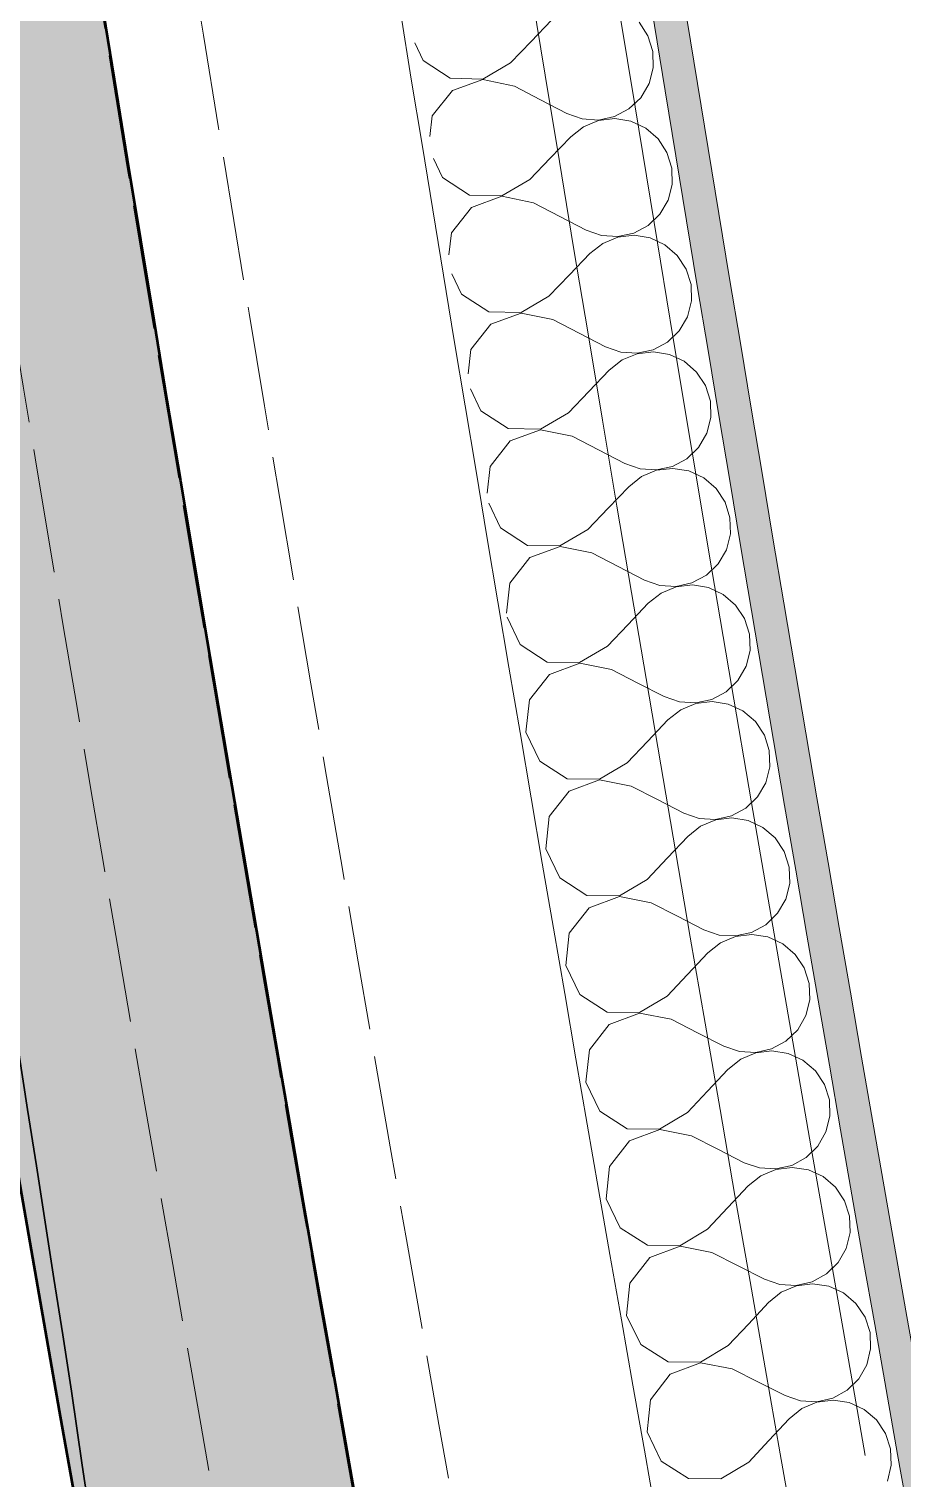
# Model space of a CAD drawing. Header units: millimetres. Extents: x -99530 to 90294, y -97212 to 56397.
# Drawn here: x -42005 to -41689, y -63791 to -63266 of the extents above; entities that cross this region are included whole.
import ezdxf
from ezdxf.enums import TextEntityAlignment as Align

# ---------------------------------------------------------------- set-up
doc = ezdxf.new("R2010")
doc.units = ezdxf.units.MM
doc.header["$MEASUREMENT"] = 0
doc.linetypes.add('Double Dashed', pattern=[1093.611073, 529.166651, -211.666656, 141.111112, -211.666656])
doc.linetypes.add('Hidden Line', pattern=[55, 45, -10])
for name, color, linetype in [('A-25-M_Wall_Ext', 7, 'Continuous'), ('A-25-M_Wall_Int', 7, 'Continuous'), ('New_A-15-MG_Structural_Grid_Phase_2', 7, 'Continuous'), ('New_A-20-M_Floor_Slab', 7, 'Continuous'), ('New_A-20-M_Hard_Landscape', 7, 'Continuous'), ('New_A-25-M_Wall_Ext', 7, 'Continuous'), ('New_A-25-M_Wall_Int', 7, 'Continuous')]:
    doc.layers.add(name, color=color, linetype=linetype)
for name, color, linetype, lineweight, true_color in [('A-25-M_Wall_Ext_Pen_No__107', 7, 'Continuous', 15, 0xa6a6a6), ('A-25-M_Wall_Ext_Pen_No__27', 7, 'Continuous', 50, 0x2a2a2a), ('A-25-M_Wall_Int_Pen_No__107', 7, 'Continuous', 15, 0xa6a6a6), ('A-25-M_Wall_Int_Pen_No__149', 7, 'Continuous', 0, 0x2a2a2a), ('New_A-15-MG_Structural_Grid_Phase_2_Pen_No__222', 7, 'Continuous', 13, 0x65af33), ('New_A-20-M_Hard_Landscape_Pen_No__53', 7, 'Continuous', 35, 0x444444), ('New_A-25-M_Wall_Int_Pen_No__81', 7, 'Continuous', 20, 0x6a6a6a)]:
    doc.layers.add(name, color=color, linetype=linetype, lineweight=lineweight, true_color=true_color)
for name, color, linetype, lineweight in [('A-25-M_Wall_Ext_Pen_No__87', 8, 'Continuous', 20), ('A-25-M_Wall_Int_Pen_No__193', 7, 'Continuous', 18), ('New_A-20-M_Floor_Slab_Pen_No__89', 8, 'Continuous', 20), ('New_A-25-M_Wall_Ext_Pen_No__87', 8, 'Continuous', 20), ('New_A-25-M_Wall_Int_Pen_No__1', 7, 'Continuous', 13)]:
    doc.layers.add(name, color=color, linetype=linetype, lineweight=lineweight)
doc.styles.add('GENERATED_STYLE_4', font='')
doc.styles.get('GENERATED_STYLE_4').set_extended_font_data('Swis721 BT')

# ---------------------------------------------------------------- blocks, each defined once
blk = doc.blocks.new('Mesh_2_1', base_point=(-42312.96, -61137.43))
at = {"layer": 'New_A-20-M_Hard_Landscape_Pen_No__53', "linetype": 'Continuous', "flags": 128}
blk.add_lwpolyline([(-42312.96, -61137.43), (-44611.59, -60132.63), (-45011.26, -60153.1), (-44779.44, -64647.12, 0.101309), (-40900.75, -69852.74, -0.324783), (-40933.13, -67038.12, -0.084886), (-41989.51, -63759.27, -0.016705)], format="xyb", close=True, dxfattribs=at)
blk = doc.blocks.new('Slab_56_1', base_point=(-44734.13, -52924.74))
at = {"layer": 'New_A-20-M_Floor_Slab_Pen_No__89', "linetype": 'Continuous', "flags": 128}
blk.add_lwpolyline([(-44734.13, -52924.74), (-44734.3, -52924.72, -0.179811), (-34721.45, -33027.69), (-34721.92, -33027.18), (-25959.6, -24873.2), (-20981.62, -27043.85), (-17009.56, -17934.66), (-17703.34, -17189.12), (-11222.85, -11158.55), (-10852.64, -11556.37), (-2918.66, -4173.23), (921.42, -599.75), (3259.49, -1619.27), (2636.44, -2195.91), (2144.41, -3324.28), (-4596.33, -18782.94), (-10337.07, -31948.28), (-13252.03, -30677.22), (-20095.26, -46371.16, -0.415568), (-30017.22, -50195.91), (-38341.96, -69287.69, -0.234037), (-41521.39, -64901.11, -0.022084), (-42146.95, -60901.38), (-44895.69, -59706.59, -0.043731)], format="xyb", close=True, dxfattribs=at)
blk = doc.blocks.new('Wall_233_1', base_point=(-42264.59, -61095.29))
at = {"layer": 'New_A-25-M_Wall_Ext_Pen_No__87', "linetype": 'Hidden Line'}
for radius, start in [(37234.44, 185.847464), (37284.44, 185.892366)]:
    blk.add_arc((-5223.89, -57301.83), radius, start, 191.659248, dxfattribs=at)
blk = doc.blocks.new('Wall_234_1', base_point=(-41650.69, -61617.63))
at = {"layer": 'New_A-25-M_Wall_Int_Pen_No__81', "linetype": 'Continuous', "lineweight": 0, "true_color": 0x353535}
blk.add_hatch(color=250, dxfattribs=at).paths.add_polyline_path([(-41748.55, -61486.6, 0.021187), (-41258.2, -64590.19), (-41257.24, -64589.9, -0.021182), (-41747.49, -61487.06)])
at = {"layer": 'New_A-25-M_Wall_Int_Pen_No__1', "linetype": 'Continuous'}
for radius, start, end in [(37093.18, 186.548948, 191.405608), (37092.18, 186.551629, 191.405448)]:
    blk.add_arc((-4897.54, -57254.9), radius, start, end, dxfattribs=at)
blk = doc.blocks.new('Wall_322_1', base_point=(-42261.67, -61124.25))
at = {"layer": 'A-25-M_Wall_Ext_Pen_No__107', "linetype": 'Continuous', "lineweight": 0, "true_color": 0x535353}
blk.add_hatch(color=251, dxfattribs=at).paths.add_polyline_path([(-42361.13, -61134.57, 0.025045), (-41783.48, -64868.72), (-41685.55, -64848.5, -0.025045), (-42261.67, -61124.25)])
at = {"layer": 'A-25-M_Wall_Ext_Pen_No__27', "linetype": 'Continuous'}
for radius in [37641.11, 37741.11]:
    blk.add_arc((-4821.59, -57239.2), radius, 185.924212, 191.662952, dxfattribs=at)
blk = doc.blocks.new('Wall_420_1', base_point=(-42568.57, -61112.06))
at = {"layer": 'A-25-M_Wall_Ext_Pen_No__87', "linetype": 'Hidden Line'}
for radius, end in [(37200.42, 192.529439), (37539.42, 192.534789)]:
    blk.add_arc((-5223.03, -57301.65), radius, 185.825796, end, dxfattribs=at)
blk = doc.blocks.new('*X1075')
at = {"layer": 'A-25-M_Wall_Int_Pen_No__107', "linetype": 'Continuous'}
for p, q in [((-41823.18, -63270.77), (-41815.75, -63263.06)), ((-41784.13, -63263.85), (-41780.9, -63268.79)), ((-41780.9, -63268.79), (-41779.16, -63274.43)), ((-41862.23, -63277.69), (-41865.25, -63271.25)), ((-41830.6, -63278.49), (-41823.18, -63270.77)), ((-41779.16, -63274.43), (-41779.02, -63280.32)), ((-41852.43, -63284.09), (-41862.23, -63277.69)), ((-41830.6, -63278.49), (-41840.72, -63284.39)), ((-41840.72, -63284.39), (-41852.43, -63284.09)), ((-41851.7, -63288.56), (-41840.69, -63284.56)), ((-41840.69, -63284.56), (-41829.23, -63286.94)), ((-41779.02, -63280.32), (-41780.5, -63286.03)), ((-41858.96, -63297.75), (-41851.7, -63288.56)), ((-41829.23, -63286.94), (-41819.73, -63291.89)), ((-41780.5, -63286.03), (-41783.49, -63291.13)), ((-41819.73, -63291.89), (-41810.24, -63296.84)), ((-41787.76, -63295.21), (-41792.99, -63297.98)), ((-41783.49, -63291.13), (-41787.76, -63295.21)), ((-41859.81, -63305.15), (-41858.96, -63297.75)), ((-41804.67, -63298.83), (-41810.24, -63296.84)), ((-41798.77, -63299.21), (-41804.67, -63298.83)), ((-41804.21, -63301.63), (-41798.74, -63299.38)), ((-41792.99, -63297.98), (-41798.77, -63299.21)), ((-41798.74, -63299.38), (-41792.87, -63298.71)), ((-41792.87, -63298.71), (-41787.03, -63299.67)), ((-41787.03, -63299.67), (-41781.68, -63302.17)), ((-41816.27, -63313.01), (-41808.85, -63305.29)), ((-41808.85, -63305.29), (-41804.21, -63301.63)), ((-41781.68, -63302.17), (-41777.23, -63306.05)), ((-41777.23, -63306.05), (-41774, -63310.99)), ((-41774, -63310.99), (-41772.25, -63316.62)), ((-41855.32, -63319.98), (-41858.53, -63313.15)), ((-41823.69, -63320.74), (-41816.27, -63313.01)), ((-41772.25, -63316.62), (-41772.1, -63322.51)), ((-41845.5, -63326.37), (-41855.32, -63319.98)), ((-41823.69, -63320.74), (-41833.8, -63326.65)), ((-41833.8, -63326.65), (-41845.5, -63326.37)), ((-41844.77, -63330.83), (-41833.77, -63326.82)), ((-41833.77, -63326.82), (-41822.3, -63329.18)), ((-41772.1, -63322.51), (-41773.58, -63328.23)), ((-41852.02, -63340.03), (-41844.77, -63330.83)), ((-41822.3, -63329.18), (-41812.8, -63334.13)), ((-41773.58, -63328.23), (-41776.56, -63333.32)), ((-41812.8, -63334.13), (-41803.3, -63339.07)), ((-41780.83, -63337.41), (-41786.05, -63340.18)), ((-41776.56, -63333.32), (-41780.83, -63337.41)), ((-41852.93, -63348.02), (-41852.02, -63340.03)), ((-41797.73, -63341.05), (-41803.3, -63339.07)), ((-41791.83, -63341.43), (-41797.73, -63341.05)), ((-41797.27, -63343.85), (-41791.8, -63341.6)), ((-41786.05, -63340.18), (-41791.83, -63341.43)), ((-41791.8, -63341.6), (-41785.93, -63340.92)), ((-41785.93, -63340.92), (-41780.09, -63341.87)), ((-41780.09, -63341.87), (-41774.74, -63344.37)), ((-41809.32, -63355.24), (-41801.91, -63347.51)), ((-41801.91, -63347.51), (-41797.27, -63343.85)), ((-41774.74, -63344.37), (-41770.28, -63348.23)), ((-41770.28, -63348.23), (-41767.05, -63353.17)), ((-41767.05, -63353.17), (-41765.29, -63358.8)), ((-41848.35, -63362.25), (-41851.83, -63354.88)), ((-41816.73, -63362.98), (-41809.32, -63355.24)), ((-41765.29, -63358.8), (-41765.14, -63364.7)), ((-41838.53, -63368.64), (-41848.35, -63362.25)), ((-41816.73, -63362.98), (-41826.83, -63368.9)), ((-41826.83, -63368.9), (-41838.53, -63368.64)), ((-41837.8, -63373.1), (-41826.8, -63369.07)), ((-41826.8, -63369.07), (-41815.33, -63371.42)), ((-41765.14, -63364.7), (-41766.61, -63370.41)), ((-41845.03, -63382.3), (-41837.8, -63373.1)), ((-41815.33, -63371.42), (-41805.82, -63376.36)), ((-41766.61, -63370.41), (-41769.59, -63375.51)), ((-41805.82, -63376.36), (-41796.31, -63381.29)), ((-41773.85, -63379.6), (-41779.06, -63382.38)), ((-41769.59, -63375.51), (-41773.85, -63379.6)), ((-41846.02, -63391.06), (-41845.03, -63382.3)), ((-41790.74, -63383.26), (-41796.31, -63381.29)), ((-41784.84, -63383.63), (-41790.74, -63383.26)), ((-41790.28, -63386.06), (-41784.81, -63383.8)), ((-41779.06, -63382.38), (-41784.84, -63383.63)), ((-41784.81, -63383.8), (-41778.94, -63383.12)), ((-41778.94, -63383.12), (-41773.11, -63384.06)), ((-41773.11, -63384.06), (-41767.75, -63386.55)), ((-41802.31, -63397.47), (-41794.91, -63389.73)), ((-41794.91, -63389.73), (-41790.28, -63386.06)), ((-41767.75, -63386.55), (-41763.28, -63390.42)), ((-41763.28, -63390.42), (-41760.05, -63395.35)), ((-41760.05, -63395.35), (-41758.28, -63400.98)), ((-41841.34, -63404.52), (-41845.16, -63396.45)), ((-41809.71, -63405.21), (-41802.31, -63397.47)), ((-41758.28, -63400.98), (-41758.12, -63406.87)), ((-41831.52, -63410.89), (-41841.34, -63404.52)), ((-41809.71, -63405.21), (-41819.81, -63411.15)), ((-41819.81, -63411.15), (-41831.52, -63410.89)), ((-41830.77, -63415.36), (-41819.78, -63411.32)), ((-41819.78, -63411.32), (-41808.3, -63413.66)), ((-41758.12, -63406.87), (-41759.59, -63412.59)), ((-41838, -63424.57), (-41830.77, -63415.36)), ((-41808.3, -63413.66), (-41798.79, -63418.58)), ((-41759.59, -63412.59), (-41762.56, -63417.69)), ((-41798.79, -63418.58), (-41789.28, -63423.5)), ((-41766.81, -63421.79), (-41772.03, -63424.57)), ((-41762.56, -63417.69), (-41766.81, -63421.79)), ((-41839.08, -63434.29), (-41838, -63424.57)), ((-41783.71, -63425.46), (-41789.28, -63423.5)), ((-41777.81, -63425.83), (-41783.71, -63425.46)), ((-41783.24, -63428.27), (-41777.78, -63426)), ((-41772.03, -63424.57), (-41777.81, -63425.83)), ((-41777.78, -63426), (-41771.91, -63425.31)), ((-41771.91, -63425.31), (-41766.07, -63426.24)), ((-41766.07, -63426.24), (-41760.71, -63428.73)), ((-41795.26, -63439.69), (-41787.87, -63431.94)), ((-41787.87, -63431.94), (-41783.24, -63428.27)), ((-41760.71, -63428.73), (-41756.24, -63432.59)), ((-41756.24, -63432.59), (-41753, -63437.52)), ((-41753, -63437.52), (-41751.23, -63443.14)), ((-41834.28, -63446.79), (-41838.51, -63437.86)), ((-41802.65, -63447.44), (-41795.26, -63439.69)), ((-41824.45, -63453.15), (-41834.28, -63446.79)), ((-41802.65, -63447.44), (-41812.74, -63453.38)), ((-41751.23, -63443.14), (-41751.06, -63449.04)), ((-41812.74, -63453.38), (-41824.45, -63453.15)), ((-41751.06, -63449.04), (-41752.52, -63454.76)), ((-41830.92, -63466.83), (-41823.7, -63457.61)), ((-41823.7, -63457.61), (-41812.71, -63453.55)), ((-41812.71, -63453.55), (-41801.23, -63455.88)), ((-41801.23, -63455.88), (-41791.72, -63460.79)), ((-41752.52, -63454.76), (-41755.48, -63459.86)), ((-41791.72, -63460.79), (-41782.2, -63465.7)), ((-41755.48, -63459.86), (-41759.74, -63463.97)), ((-41832.12, -63477.71), (-41830.92, -63466.83)), ((-41776.62, -63467.66), (-41782.2, -63465.7)), ((-41770.72, -63468.02), (-41776.62, -63467.66)), ((-41776.15, -63470.46), (-41770.69, -63468.19)), ((-41764.95, -63466.76), (-41770.72, -63468.02)), ((-41770.69, -63468.19), (-41764.82, -63467.49)), ((-41759.74, -63463.97), (-41764.95, -63466.76)), ((-41764.82, -63467.49), (-41758.98, -63468.42)), ((-41758.98, -63468.42), (-41753.62, -63470.9)), ((-41788.16, -63481.9), (-41780.78, -63474.14)), ((-41780.78, -63474.14), (-41776.15, -63470.46)), ((-41753.62, -63470.9), (-41749.15, -63474.75)), ((-41827.17, -63489.04), (-41831.89, -63479.12)), ((-41749.15, -63474.75), (-41745.9, -63479.68)), ((-41745.9, -63479.68), (-41744.12, -63485.3)), ((-41795.54, -63489.65), (-41788.16, -63481.9)), ((-41817.33, -63495.39), (-41827.17, -63489.04)), ((-41795.54, -63489.65), (-41805.62, -63495.61)), ((-41744.12, -63485.3), (-41743.95, -63491.2)), ((-41805.62, -63495.61), (-41817.33, -63495.39)), ((-41743.95, -63491.2), (-41745.4, -63496.92)), ((-41823.79, -63509.08), (-41816.58, -63499.85)), ((-41816.58, -63499.85), (-41805.6, -63495.78)), ((-41805.6, -63495.78), (-41794.12, -63498.1)), ((-41794.12, -63498.1), (-41784.59, -63503)), ((-41745.4, -63496.92), (-41748.36, -63502.03)), ((-41784.59, -63503), (-41775.07, -63507.89)), ((-41748.36, -63502.03), (-41752.61, -63506.13)), ((-41825.06, -63520.72), (-41823.79, -63509.08)), ((-41769.49, -63509.85), (-41775.07, -63507.89)), ((-41763.59, -63510.2), (-41769.49, -63509.85)), ((-41769.01, -63512.65), (-41763.56, -63510.37)), ((-41757.82, -63508.93), (-41763.59, -63510.2)), ((-41763.56, -63510.37), (-41757.69, -63509.66)), ((-41752.61, -63506.13), (-41757.82, -63508.93)), ((-41757.69, -63509.66), (-41751.85, -63510.59)), ((-41751.85, -63510.59), (-41746.49, -63513.06)), ((-41781.01, -63524.1), (-41773.64, -63516.33)), ((-41773.64, -63516.33), (-41769.01, -63512.65)), ((-41746.49, -63513.06), (-41742.01, -63516.91)), ((-41820.02, -63531.29), (-41825.06, -63520.72)), ((-41742.01, -63516.91), (-41738.75, -63521.83)), ((-41788.39, -63531.86), (-41781.01, -63524.1)), ((-41738.75, -63521.83), (-41736.97, -63527.45)), ((-41810.17, -63537.62), (-41820.02, -63531.29)), ((-41788.39, -63531.86), (-41798.46, -63537.83)), ((-41736.97, -63527.45), (-41736.79, -63533.35)), ((-41736.79, -63533.35), (-41738.24, -63539.07)), ((-41816.61, -63551.32), (-41809.41, -63542.08)), ((-41798.46, -63537.83), (-41810.17, -63537.62)), ((-41809.41, -63542.08), (-41798.43, -63538)), ((-41798.43, -63538), (-41786.95, -63540.3)), ((-41786.95, -63540.3), (-41777.42, -63545.19)), ((-41738.24, -63539.07), (-41741.19, -63544.18)), ((-41777.42, -63545.19), (-41767.89, -63550.08)), ((-41741.19, -63544.18), (-41745.43, -63548.29)), ((-41817.87, -63562.96), (-41816.61, -63551.32)), ((-41762.31, -63552.03), (-41767.89, -63550.08)), ((-41756.41, -63552.37), (-41762.31, -63552.03)), ((-41761.83, -63554.83), (-41756.38, -63552.54)), ((-41750.64, -63551.1), (-41756.41, -63552.37)), ((-41756.38, -63552.54), (-41750.51, -63551.83)), ((-41745.43, -63548.29), (-41750.64, -63551.1)), ((-41750.51, -63551.83), (-41744.67, -63552.74)), ((-41744.67, -63552.74), (-41739.31, -63555.22)), ((-41766.45, -63558.52), (-41761.83, -63554.83)), ((-41739.31, -63555.22), (-41734.82, -63559.06)), ((-41812.81, -63573.52), (-41817.87, -63562.96)), ((-41773.82, -63566.29), (-41766.45, -63558.52)), ((-41734.82, -63559.06), (-41731.56, -63563.97)), ((-41781.18, -63574.07), (-41773.82, -63566.29)), ((-41731.56, -63563.97), (-41729.77, -63569.59)), ((-41802.96, -63579.85), (-41812.81, -63573.52)), ((-41781.18, -63574.07), (-41791.25, -63580.05)), ((-41729.77, -63569.59), (-41729.59, -63575.49)), ((-41729.59, -63575.49), (-41731.02, -63581.21)), ((-41809.38, -63593.55), (-41802.19, -63584.31)), ((-41791.25, -63580.05), (-41802.96, -63579.85)), ((-41802.19, -63584.31), (-41791.22, -63580.22)), ((-41791.22, -63580.22), (-41779.73, -63582.5)), ((-41779.73, -63582.5), (-41770.2, -63587.38)), ((-41731.02, -63581.21), (-41733.97, -63586.33)), ((-41770.2, -63587.38), (-41760.67, -63592.26)), ((-41733.97, -63586.33), (-41738.21, -63590.45)), ((-41810.62, -63605.2), (-41809.38, -63593.55)), ((-41755.08, -63594.2), (-41760.67, -63592.26)), ((-41749.18, -63594.54), (-41755.08, -63594.2)), ((-41754.6, -63597), (-41749.15, -63594.71)), ((-41743.41, -63593.25), (-41749.18, -63594.54)), ((-41749.15, -63594.71), (-41743.28, -63593.99)), ((-41738.21, -63590.45), (-41743.41, -63593.25)), ((-41743.28, -63593.99), (-41737.44, -63594.9)), ((-41737.44, -63594.9), (-41732.07, -63597.36)), ((-41759.21, -63600.69), (-41754.6, -63597)), ((-41732.07, -63597.36), (-41727.58, -63601.2)), ((-41805.56, -63615.75), (-41810.62, -63605.2)), ((-41766.57, -63608.47), (-41759.21, -63600.69)), ((-41727.58, -63601.2), (-41724.32, -63606.11)), ((-41773.93, -63616.26), (-41766.57, -63608.47)), ((-41724.32, -63606.11), (-41722.52, -63611.73)), ((-41795.7, -63622.07), (-41805.56, -63615.75)), ((-41722.52, -63611.73), (-41722.33, -63617.62)), ((-41773.93, -63616.26), (-41783.99, -63622.25)), ((-41722.33, -63617.62), (-41723.76, -63623.35)), ((-41802.1, -63635.78), (-41794.93, -63626.52)), ((-41783.99, -63622.25), (-41795.7, -63622.07)), ((-41794.93, -63626.52), (-41783.96, -63622.42)), ((-41783.96, -63622.42), (-41772.47, -63624.7)), ((-41772.47, -63624.7), (-41762.93, -63629.56)), ((-41723.76, -63623.35), (-41726.7, -63628.47)), ((-41762.93, -63629.56), (-41753.39, -63634.43)), ((-41726.7, -63628.47), (-41730.94, -63632.59)), ((-41803.33, -63647.42), (-41802.1, -63635.78)), ((-41747.81, -63636.36), (-41753.39, -63634.43)), ((-41741.9, -63636.69), (-41747.81, -63636.36)), ((-41747.32, -63639.16), (-41741.87, -63636.86)), ((-41736.13, -63635.4), (-41741.9, -63636.69)), ((-41741.87, -63636.86), (-41736.01, -63636.14)), ((-41730.94, -63632.59), (-41736.13, -63635.4)), ((-41736.01, -63636.14), (-41730.16, -63637.04)), ((-41730.16, -63637.04), (-41724.79, -63639.5)), ((-41751.93, -63642.86), (-41747.32, -63639.16)), ((-41724.79, -63639.5), (-41720.3, -63643.33)), ((-41798.26, -63657.97), (-41803.33, -63647.42)), ((-41759.28, -63650.65), (-41751.93, -63642.86)), ((-41720.3, -63643.33), (-41717.03, -63648.24)), ((-41766.63, -63658.44), (-41759.28, -63650.65)), ((-41717.03, -63648.24), (-41715.22, -63653.85)), ((-41788.39, -63664.28), (-41798.26, -63657.97)), ((-41715.22, -63653.85), (-41715.03, -63659.75)), ((-41766.63, -63658.44), (-41776.68, -63664.45)), ((-41715.03, -63659.75), (-41716.45, -63665.48)), ((-41776.68, -63664.45), (-41788.39, -63664.28)), ((-41787.61, -63668.73), (-41776.65, -63664.62)), ((-41776.65, -63664.62), (-41765.16, -63666.88)), ((-41765.16, -63666.88), (-41755.61, -63671.74)), ((-41716.45, -63665.48), (-41719.39, -63670.6)), ((-41794.78, -63677.99), (-41787.61, -63668.73)), ((-41755.61, -63671.74), (-41746.07, -63676.59)), ((-41719.39, -63670.6), (-41723.61, -63674.73)), ((-41796, -63689.64), (-41794.78, -63677.99)), ((-41740.48, -63678.51), (-41746.07, -63676.59)), ((-41734.58, -63678.84), (-41740.48, -63678.51)), ((-41739.99, -63681.32), (-41734.55, -63679.01)), ((-41728.81, -63677.55), (-41734.58, -63678.84)), ((-41734.55, -63679.01), (-41728.68, -63678.28)), ((-41723.61, -63674.73), (-41728.81, -63677.55)), ((-41728.68, -63678.28), (-41722.84, -63679.17)), ((-41744.6, -63685.02), (-41739.99, -63681.32)), ((-41722.84, -63679.17), (-41717.46, -63681.63)), ((-41717.46, -63681.63), (-41712.97, -63685.45)), ((-41751.94, -63692.82), (-41744.6, -63685.02)), ((-41712.97, -63685.45), (-41709.69, -63690.36)), ((-41790.91, -63700.19), (-41796, -63689.64)), ((-41759.28, -63700.62), (-41751.94, -63692.82)), ((-41709.69, -63690.36), (-41707.88, -63695.97)), ((-41707.88, -63695.97), (-41707.67, -63701.87)), ((-41781.03, -63706.48), (-41790.91, -63700.19)), ((-41759.28, -63700.62), (-41769.32, -63706.64)), ((-41707.67, -63701.87), (-41709.09, -63707.59)), ((-41769.32, -63706.64), (-41781.03, -63706.48)), ((-41780.25, -63710.93), (-41769.29, -63706.81)), ((-41769.29, -63706.81), (-41757.8, -63709.05)), ((-41757.8, -63709.05), (-41748.25, -63713.9)), ((-41709.09, -63707.59), (-41712.02, -63712.72)), ((-41787.41, -63720.2), (-41780.25, -63710.93)), ((-41748.25, -63713.9), (-41738.7, -63718.74)), ((-41712.02, -63712.72), (-41716.25, -63716.85)), ((-41788.61, -63731.85), (-41787.41, -63720.2)), ((-41733.11, -63720.66), (-41738.7, -63718.74)), ((-41727.2, -63720.98), (-41733.11, -63720.66)), ((-41721.44, -63719.68), (-41727.2, -63720.98)), ((-41727.17, -63721.15), (-41721.31, -63720.41)), ((-41716.25, -63716.85), (-41721.44, -63719.68)), ((-41721.31, -63720.41), (-41715.46, -63721.3)), ((-41737.22, -63727.17), (-41732.62, -63723.46)), ((-41732.62, -63723.46), (-41727.17, -63721.15)), ((-41715.46, -63721.3), (-41710.09, -63723.75)), ((-41710.09, -63723.75), (-41705.59, -63727.57)), ((-41744.55, -63734.98), (-41737.22, -63727.17)), ((-41705.59, -63727.57), (-41702.3, -63732.47)), ((-41783.51, -63742.39), (-41788.61, -63731.85)), ((-41751.88, -63742.79), (-41744.55, -63734.98)), ((-41702.3, -63732.47), (-41700.49, -63738.08)), ((-41700.49, -63738.08), (-41700.28, -63743.98)), ((-41773.63, -63748.67), (-41783.51, -63742.39)), ((-41751.88, -63742.79), (-41761.92, -63748.81)), ((-41700.28, -63743.98), (-41701.69, -63749.71)), ((-41761.92, -63748.81), (-41773.63, -63748.67)), ((-41772.84, -63753.12), (-41761.89, -63748.99)), ((-41761.89, -63748.99), (-41750.39, -63751.22)), ((-41750.39, -63751.22), (-41740.84, -63756.05)), ((-41701.69, -63749.71), (-41704.61, -63754.83)), ((-41779.98, -63762.4), (-41772.84, -63753.12)), ((-41740.84, -63756.05), (-41731.28, -63760.89)), ((-41704.61, -63754.83), (-41708.83, -63758.97)), ((-41781.18, -63774.05), (-41779.98, -63762.4)), ((-41725.69, -63762.8), (-41731.28, -63760.89)), ((-41719.78, -63763.11), (-41725.69, -63762.8)), ((-41714.02, -63761.8), (-41719.78, -63763.11)), ((-41719.75, -63763.28), (-41713.89, -63762.54)), ((-41708.83, -63758.97), (-41714.02, -63761.8)), ((-41713.89, -63762.54), (-41708.04, -63763.42)), ((-41729.79, -63769.31), (-41725.19, -63765.6)), ((-41725.19, -63765.6), (-41719.75, -63763.28)), ((-41708.04, -63763.42), (-41702.66, -63765.86)), ((-41702.66, -63765.86), (-41698.16, -63769.67)), ((-41737.11, -63777.13), (-41729.79, -63769.31)), ((-41698.16, -63769.67), (-41694.87, -63774.57)), ((-41776.06, -63784.59), (-41781.18, -63774.05)), ((-41744.43, -63784.95), (-41737.11, -63777.13)), ((-41694.87, -63774.57), (-41693.04, -63780.18)), ((-41693.04, -63780.18), (-41692.83, -63786.08)), ((-41766.17, -63790.85), (-41776.06, -63784.59)), ((-41744.43, -63784.95), (-41754.46, -63790.99)), ((-41692.83, -63786.08), (-41694.23, -63791.81)), ((-41754.46, -63790.99), (-41766.17, -63790.85))]:
    blk.add_line(p, q, dxfattribs=at)
blk = doc.blocks.new('Wall_457_1', base_point=(-42004.5, -61659.63))
at = {"layer": 'A-25-M_Wall_Int_Pen_No__107', "linetype": 'Continuous'}
h = blk.add_hatch(dxfattribs=at)
h.set_pattern_fill('Plywood_0001', color=256, style=0, pattern_type=2)
h.set_pattern_definition([(0, (0, 0), (0, 200), [])])
h.paths.add_polyline_path([(-41348.7, -64618.43, -0.020297), (-41825.76, -61638.41), (-41843.63, -61640.54, 0.02031), (-41365.97, -64623.82)])
blk.add_hatch(color=256, dxfattribs=at).paths.add_polyline_path([(-42004.5, -61659.63, 0.020422), (-41521.44, -64672.33), (-41509.92, -64668.74, -0.020414), (-41992.59, -61658.22)])
at = {"layer": 'A-25-M_Wall_Int_Pen_No__149', "linetype": 'Continuous'}
for radius, end in [(37187.47, 191.420682), (37457.47, 191.463418)]:
    blk.add_arc((-4897.54, -57254.9), radius, 186.769546, end, dxfattribs=at)
at = {"layer": 'A-25-M_Wall_Int_Pen_No__193', "linetype": 'Continuous'}
for radius, end in [(37205.47, 191.42355), (37355.47, 191.447346), (37367.47, 191.449242)]:
    blk.add_arc((-4897.54, -57254.9), radius, 186.769546, end, dxfattribs=at)
at = {"layer": 'A-25-M_Wall_Int', "color": 250, "lineweight": 50, "true_color": 0x2a2a2a}
blk.add_blockref('*X1075', (0, 0), dxfattribs=at)
blk = doc.blocks.new('Standard grid marker_28')
at = {"layer": 'New_A-15-MG_Structural_Grid_Phase_2_Pen_No__222', "linetype": 'Double Dashed'}
blk.add_arc((0, 0), 37050.42, 0, 16.800697, dxfattribs=at)
at = {"layer": 'New_A-15-MG_Structural_Grid_Phase_2_Pen_No__222', "style": 'GENERATED_STYLE_4'}
blk.add_attdef('AC_MarkerText_1', text='', height=350, rotation=160.7141, dxfattribs=at).set_placement((37050.42, -456.61), align=Align.MIDDLE_CENTER)

msp = doc.modelspace()

# ---------------------------------------------------------------- block references
at = {"layer": 'A-25-M_Wall_Ext', "color": 250, "lineweight": 50, "true_color": 0x2a2a2a}
for name, p in [('Wall_420_1', (-42568.57, -61112.06)), ('Wall_322_1', (-42261.67, -61124.25))]:
    msp.add_blockref(name, p, dxfattribs=at)
at = {"layer": 'A-25-M_Wall_Int', "color": 250, "lineweight": 50, "true_color": 0x2a2a2a}
msp.add_blockref('Wall_457_1', (-42004.5, -61659.63), dxfattribs=at)
at = {"layer": 'New_A-15-MG_Structural_Grid_Phase_2', "color": 8, "linetype": 'Continuous', "lineweight": 15, "zscale": 1000, "rotation": 175.7263039143517}
msp.add_blockref('Standard grid marker_28', (-5223.03, -57301.65), dxfattribs=at)
at = {"layer": 'New_A-20-M_Floor_Slab', "color": 8, "linetype": 'Continuous', "lineweight": 20}
msp.add_blockref('Slab_56_1', (-44734.13, -52924.74), dxfattribs=at)
at = {"layer": 'New_A-20-M_Hard_Landscape', "color": 49, "lineweight": 35, "true_color": 0x444444}
msp.add_blockref('Mesh_2_1', (-42312.96, -61137.43), dxfattribs=at)
at = {"layer": 'New_A-25-M_Wall_Ext', "color": 250, "lineweight": 50, "true_color": 0x2a2a2a}
msp.add_blockref('Wall_233_1', (-42264.59, -61095.29), dxfattribs=at)
at = {"layer": 'New_A-25-M_Wall_Int', "color": 250, "lineweight": 50, "true_color": 0x2a2a2a}
msp.add_blockref('Wall_234_1', (-41650.69, -61617.63), dxfattribs=at)

doc.saveas('drawing.dxf')
